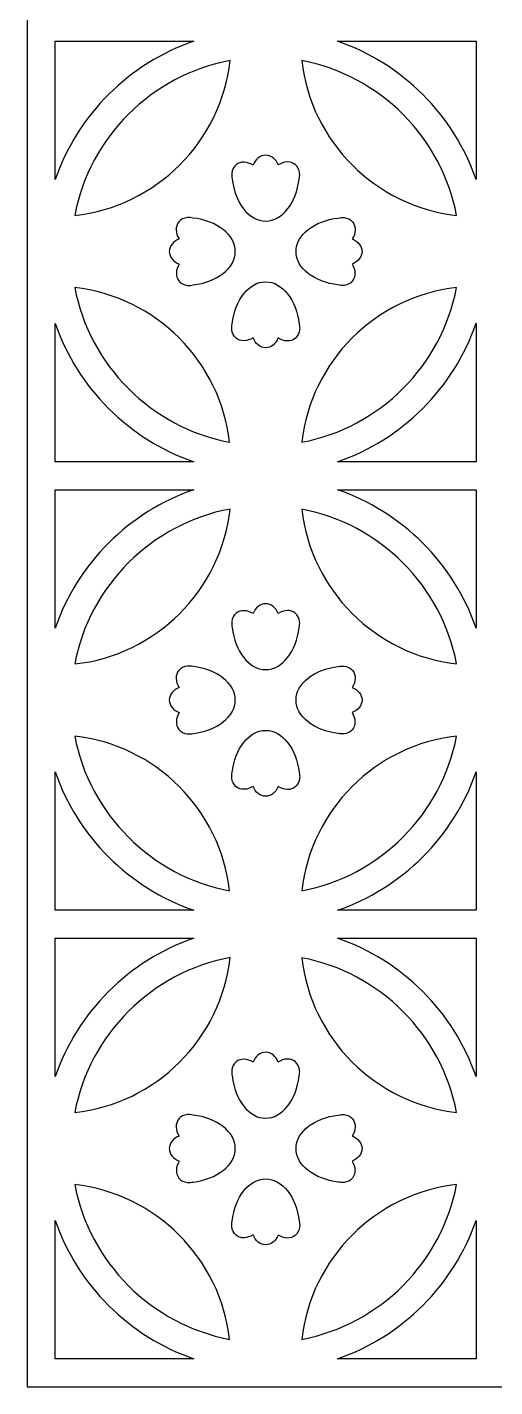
# Model space of a CAD drawing. Header units: centimetres. Extents: x -9.7 to 7.3, y -2.8 to 13.3.
# Drawn here: x -0.79 to 1.98, y -2.77 to 5.29 of the extents above; entities that cross this region are included whole.
import ezdxf

# ---------------------------------------------------------------- set-up
doc = ezdxf.new("R2010")
doc.units = ezdxf.units.CM
doc.header["$MEASUREMENT"] = 0
doc.layers.add('layer 1', color=7, linetype='Continuous')

msp = doc.modelspace()

# ---------------------------------------------------------------- linework, layer by layer
at = {"layer": 'layer 1', "color": 242}
for points, knots in [([(7.34833, -0.11033), (7.34833, -0.11033), (7.34833, -2.76741), (7.34833, -2.76741), (7.34833, -2.76741), (7.34833, -2.76741), (4.69123, -2.76741), (4.69123, -2.76741), (4.69123, -2.76741), (4.69123, -2.76741), (4.52518, -2.76741), (4.52518, -2.76741), (4.52518, -2.76741), (4.52518, -2.76741), (2.0337, -2.76741), (2.0337, -2.76741), (2.0337, -2.76741), (2.0337, -2.76741), (1.86808, -2.76741), (1.86808, -2.76741), (1.86808, -2.76741), (1.86808, -2.76741), (-0.78945, -2.76741), (-0.78945, -2.76741), (-0.78945, -2.76741), (-0.78945, -2.76741), (-0.78945, -0.11033), (-0.78945, -0.11033), (-0.78945, -0.11033), (-0.78945, -0.11033), (-0.78945, 0.05574), (-0.78945, 0.05574), (-0.78945, 0.05574), (-0.78945, 0.05574), (-0.78945, 2.54675), (-0.78945, 2.54675), (-0.78945, 2.54675), (-0.78945, 2.54675), (-0.78945, 2.71282), (-0.78945, 2.71282), (-0.78945, 2.71282), (-0.78945, 2.71282), (-0.78945, 5.20383), (-0.78945, 5.20383), (-0.78945, 5.20383), (-0.78945, 5.20383), (-0.78945, 5.3699), (-0.78945, 5.3699), (-0.78945, 5.3699), (-0.78945, 5.3699), (-0.78945, 7.86092), (-0.78945, 7.86092), (-0.78945, 7.86092), (-0.78945, 7.86092), (-0.78945, 8.02698), (-0.78945, 8.02698), (-0.78945, 8.02698), (-0.78945, 8.02698), (-0.78945, 10.518), (-0.78945, 10.518), (-0.78945, 10.518), (-0.78945, 10.518), (-0.78945, 10.68406), (-0.78945, 10.68406), (-0.78945, 10.68406), (-0.78945, 10.68406), (-0.78945, 13.34115), (-0.78945, 13.34115), (-0.78945, 13.34115), (-0.78945, 13.34115), (1.86808, 13.34115), (1.86808, 13.34115), (1.86808, 13.34115), (1.86808, 13.34115), (2.0337, 13.34115), (2.0337, 13.34115), (2.0337, 13.34115), (2.0337, 13.34115), (4.52518, 13.34115), (4.52518, 13.34115), (4.52518, 13.34115), (4.52518, 13.34115), (4.69123, 13.34115), (4.69123, 13.34115), (4.69123, 13.34115), (4.69123, 13.34115), (7.34833, 13.34115), (7.34833, 13.34115), (7.34833, 13.34115), (7.34833, 13.34115), (7.34833, 10.68406), (7.34833, 10.68406), (7.34833, 10.68406), (7.34833, 10.68406), (7.34833, 10.518), (7.34833, 10.518), (7.34833, 10.518), (7.34833, 10.518), (7.34833, 8.02698), (7.34833, 8.02698), (7.34833, 8.02698), (7.34833, 8.02698), (7.34833, 7.86092), (7.34833, 7.86092), (7.34833, 7.86092), (7.34833, 7.86092), (7.34833, 5.3699), (7.34833, 5.3699), (7.34833, 5.3699), (7.34833, 5.3699), (7.34833, 5.20383), (7.34833, 5.20383), (7.34833, 5.20383), (7.34833, 5.20383), (7.34833, 2.71282), (7.34833, 2.71282), (7.34833, 2.71282), (7.34833, 2.71282), (7.34833, 2.54675), (7.34833, 2.54675), (7.34833, 2.54675), (7.34833, 2.54675), (7.34833, 0.05574), (7.34833, 0.05574), (7.34833, 0.05574), (7.34833, 0.05574), (7.34833, -0.11033), (7.34833, -0.11033)], [0, 0, 0, 0, 0.030303, 0.030303, 0.030303, 0.030303, 0.0606061, 0.0606061, 0.0606061, 0.0606061, 0.0909091, 0.0909091, 0.0909091, 0.0909091, 0.1212121, 0.1212121, 0.1212121, 0.1212121, 0.1515152, 0.1515152, 0.1515152, 0.1515152, 0.1818182, 0.1818182, 0.1818182, 0.1818182, 0.2121212, 0.2121212, 0.2121212, 0.2121212, 0.2424242, 0.2424242, 0.2424242, 0.2424242, 0.2727273, 0.2727273, 0.2727273, 0.2727273, 0.3030303, 0.3030303, 0.3030303, 0.3030303, 0.3333333, 0.3333333, 0.3333333, 0.3333333, 0.3636364, 0.3636364, 0.3636364, 0.3636364, 0.3939394, 0.3939394, 0.3939394, 0.3939394, 0.4242424, 0.4242424, 0.4242424, 0.4242424, 0.4545455, 0.4545455, 0.4545455, 0.4545455, 0.4848485, 0.4848485, 0.4848485, 0.4848485, 0.5151515, 0.5151515, 0.5151515, 0.5151515, 0.5454545, 0.5454545, 0.5454545, 0.5454545, 0.5757576, 0.5757576, 0.5757576, 0.5757576, 0.6060606, 0.6060606, 0.6060606, 0.6060606, 0.6363636, 0.6363636, 0.6363636, 0.6363636, 0.6666667, 0.6666667, 0.6666667, 0.6666667, 0.6969697, 0.6969697, 0.6969697, 0.6969697, 0.7272727, 0.7272727, 0.7272727, 0.7272727, 0.7575758, 0.7575758, 0.7575758, 0.7575758, 0.7878788, 0.7878788, 0.7878788, 0.7878788, 0.8181818, 0.8181818, 0.8181818, 0.8181818, 0.8484848, 0.8484848, 0.8484848, 0.8484848, 0.8787879, 0.8787879, 0.8787879, 0.8787879, 0.9090909, 0.9090909, 0.9090909, 0.9090909, 0.9393939, 0.9393939, 0.9393939, 0.9393939, 1, 1, 1, 1]), ([(-0.62338, 4.3844), (-0.49138, 4.76736), (-0.18692, 5.07184), (0.19605, 5.20383), (0.19605, 5.20383), (0.19605, 5.20383), (-0.62338, 5.20383), (-0.62338, 5.20383), (-0.62338, 5.20383), (-0.62338, 5.20383), (-0.62338, 4.3844), (-0.62338, 4.3844)], [0, 0, 0, 0, 0.25, 0.25, 0.25, 0.25, 0.5, 0.5, 0.5, 0.5, 1, 1, 1, 1]), ([(1.04812, 5.20383), (1.43118, 5.07181), (1.73568, 4.76723), (1.86764, 4.38414), (1.86764, 4.38414), (1.86764, 4.38414), (1.86764, 5.20383), (1.86764, 5.20383), (1.86764, 5.20383), (1.86764, 5.20383), (1.04812, 5.20383), (1.04812, 5.20383)], [0, 0, 0, 0, 0.25, 0.25, 0.25, 0.25, 0.5, 0.5, 0.5, 0.5, 1, 1, 1, 1]), ([(-0.50845, 4.17169), (-0.42058, 4.63538), (-0.05217, 5.00296), (0.41197, 5.08955), (0.41197, 5.08955), (0.35866, 4.60838), (-0.0269, 4.22366), (-0.50845, 4.17169)], [0, 0, 0, 0, 0.3333333, 0.3333333, 0.3333333, 0.3333333, 1, 1, 1, 1]), ([(0.83587, 5.08886), (1.29817, 5.0011), (1.66488, 4.63443), (1.75264, 4.17211), (1.75264, 4.17211), (1.27299, 4.22558), (0.88934, 4.60922), (0.83587, 5.08886)], [0, 0, 0, 0, 0.3333333, 0.3333333, 0.3333333, 0.3333333, 1, 1, 1, 1]), ([(0.42376, 4.38816), (0.42133, 4.39862), (0.42049, 4.40899), (0.42119, 4.41892), (0.42119, 4.41892), (0.42119, 4.41892), (0.42103, 4.42231), (0.42103, 4.42231), (0.42103, 4.42231), (0.42103, 4.42231), (0.42149, 4.42231), (0.42149, 4.42231), (0.42149, 4.42231), (0.42364, 4.44212), (0.43224, 4.45985), (0.44724, 4.47197), (0.44724, 4.47197), (0.474, 4.49359), (0.51373, 4.49142), (0.54752, 4.46986), (0.54752, 4.46986), (0.56121, 4.50473), (0.58949, 4.52873), (0.62212, 4.52873), (0.62212, 4.52873), (0.6545, 4.52873), (0.68254, 4.50511), (0.69633, 4.47067), (0.69633, 4.47067), (0.73026, 4.49266), (0.77031, 4.49502), (0.79726, 4.47319), (0.79726, 4.47319), (0.81259, 4.46084), (0.82117, 4.44263), (0.82309, 4.42231), (0.82309, 4.42231), (0.82309, 4.42231), (0.82321, 4.42231), (0.82321, 4.42231), (0.82321, 4.42231), (0.82321, 4.42231), (0.82317, 4.42153), (0.82317, 4.42153), (0.82317, 4.42153), (0.8241, 4.41082), (0.82319, 4.39958), (0.82043, 4.38824), (0.82043, 4.38824), (0.80359, 4.24607), (0.72121, 4.13811), (0.62212, 4.13811), (0.62212, 4.13811), (0.52305, 4.13811), (0.44065, 4.24605), (0.42376, 4.38816)], [0, 0, 0, 0, 0.0666667, 0.0666667, 0.0666667, 0.0666667, 0.1333333, 0.1333333, 0.1333333, 0.1333333, 0.2, 0.2, 0.2, 0.2, 0.2666667, 0.2666667, 0.2666667, 0.2666667, 0.3333333, 0.3333333, 0.3333333, 0.3333333, 0.4, 0.4, 0.4, 0.4, 0.4666667, 0.4666667, 0.4666667, 0.4666667, 0.5333333, 0.5333333, 0.5333333, 0.5333333, 0.6, 0.6, 0.6, 0.6, 0.6666667, 0.6666667, 0.6666667, 0.6666667, 0.7333333, 0.7333333, 0.7333333, 0.7333333, 0.8, 0.8, 0.8, 0.8, 0.8666667, 0.8666667, 0.8666667, 0.8666667, 1, 1, 1, 1]), ([(0.19239, 3.75985), (0.18193, 3.75742), (0.17156, 3.75658), (0.16163, 3.75728), (0.16163, 3.75728), (0.16163, 3.75728), (0.15824, 3.75712), (0.15824, 3.75712), (0.15824, 3.75712), (0.15824, 3.75712), (0.15824, 3.75758), (0.15824, 3.75758), (0.15824, 3.75758), (0.13843, 3.75973), (0.12071, 3.76832), (0.10858, 3.78333), (0.10858, 3.78333), (0.08696, 3.81009), (0.08913, 3.84982), (0.11069, 3.88361), (0.11069, 3.88361), (0.07582, 3.89729), (0.05183, 3.92558), (0.05183, 3.95821), (0.05183, 3.95821), (0.05183, 3.99059), (0.07544, 4.01863), (0.10988, 4.03242), (0.10988, 4.03242), (0.08789, 4.06635), (0.08553, 4.1064), (0.10736, 4.13335), (0.10736, 4.13335), (0.11972, 4.14868), (0.13792, 4.15725), (0.15824, 4.15918), (0.15824, 4.15918), (0.15824, 4.15918), (0.15824, 4.1593), (0.15824, 4.1593), (0.15824, 4.1593), (0.15824, 4.1593), (0.15902, 4.15926), (0.15902, 4.15926), (0.15902, 4.15926), (0.16973, 4.16018), (0.18097, 4.15927), (0.19231, 4.15652), (0.19231, 4.15652), (0.33448, 4.13967), (0.44244, 4.0573), (0.44244, 3.95821), (0.44244, 3.95821), (0.44244, 3.85914), (0.33451, 3.77673), (0.19239, 3.75985)], [0, 0, 0, 0, 0.0666667, 0.0666667, 0.0666667, 0.0666667, 0.1333333, 0.1333333, 0.1333333, 0.1333333, 0.2, 0.2, 0.2, 0.2, 0.2666667, 0.2666667, 0.2666667, 0.2666667, 0.3333333, 0.3333333, 0.3333333, 0.3333333, 0.4, 0.4, 0.4, 0.4, 0.4666667, 0.4666667, 0.4666667, 0.4666667, 0.5333333, 0.5333333, 0.5333333, 0.5333333, 0.6, 0.6, 0.6, 0.6, 0.6666667, 0.6666667, 0.6666667, 0.6666667, 0.7333333, 0.7333333, 0.7333333, 0.7333333, 0.8, 0.8, 0.8, 0.8, 0.8666667, 0.8666667, 0.8666667, 0.8666667, 1, 1, 1, 1]), ([(1.05207, 3.75985), (1.06253, 3.75742), (1.0729, 3.75658), (1.08283, 3.75728), (1.08283, 3.75728), (1.08283, 3.75728), (1.08622, 3.75712), (1.08622, 3.75712), (1.08622, 3.75712), (1.08622, 3.75712), (1.08622, 3.75758), (1.08622, 3.75758), (1.08622, 3.75758), (1.10603, 3.75973), (1.12376, 3.76832), (1.13588, 3.78333), (1.13588, 3.78333), (1.15751, 3.81009), (1.15534, 3.84982), (1.13377, 3.88361), (1.13377, 3.88361), (1.16864, 3.89729), (1.19264, 3.92558), (1.19264, 3.95821), (1.19264, 3.95821), (1.19264, 3.99059), (1.16902, 4.01863), (1.13458, 4.03242), (1.13458, 4.03242), (1.15657, 4.06635), (1.15893, 4.1064), (1.1371, 4.13335), (1.1371, 4.13335), (1.12475, 4.14868), (1.10654, 4.15725), (1.08622, 4.15918), (1.08622, 4.15918), (1.08622, 4.15918), (1.08622, 4.1593), (1.08622, 4.1593), (1.08622, 4.1593), (1.08622, 4.1593), (1.08544, 4.15926), (1.08544, 4.15926), (1.08544, 4.15926), (1.07474, 4.16018), (1.06349, 4.15927), (1.05215, 4.15652), (1.05215, 4.15652), (0.90998, 4.13967), (0.80203, 4.0573), (0.80203, 3.95821), (0.80203, 3.95821), (0.80203, 3.85914), (0.90996, 3.77673), (1.05207, 3.75985)], [0, 0, 0, 0, 0.0666667, 0.0666667, 0.0666667, 0.0666667, 0.1333333, 0.1333333, 0.1333333, 0.1333333, 0.2, 0.2, 0.2, 0.2, 0.2666667, 0.2666667, 0.2666667, 0.2666667, 0.3333333, 0.3333333, 0.3333333, 0.3333333, 0.4, 0.4, 0.4, 0.4, 0.4666667, 0.4666667, 0.4666667, 0.4666667, 0.5333333, 0.5333333, 0.5333333, 0.5333333, 0.6, 0.6, 0.6, 0.6, 0.6666667, 0.6666667, 0.6666667, 0.6666667, 0.7333333, 0.7333333, 0.7333333, 0.7333333, 0.8, 0.8, 0.8, 0.8, 0.8666667, 0.8666667, 0.8666667, 0.8666667, 1, 1, 1, 1]), ([(0.40839, 2.82783), (-0.05391, 2.91562), (-0.4206, 3.28226), (-0.50837, 3.74459), (-0.50837, 3.74459), (-0.02871, 3.69112), (0.35493, 3.30748), (0.40839, 2.82783)], [0, 0, 0, 0, 0.3333333, 0.3333333, 0.3333333, 0.3333333, 1, 1, 1, 1]), ([(0.42376, 3.52848), (0.42133, 3.51802), (0.42049, 3.50765), (0.42119, 3.49772), (0.42119, 3.49772), (0.42119, 3.49772), (0.42103, 3.49433), (0.42103, 3.49433), (0.42103, 3.49433), (0.42103, 3.49433), (0.42149, 3.49433), (0.42149, 3.49433), (0.42149, 3.49433), (0.42364, 3.47452), (0.43224, 3.45679), (0.44724, 3.44467), (0.44724, 3.44467), (0.474, 3.42305), (0.51373, 3.42522), (0.54752, 3.44678), (0.54752, 3.44678), (0.56121, 3.41191), (0.58949, 3.38791), (0.62212, 3.38791), (0.62212, 3.38791), (0.6545, 3.38791), (0.68254, 3.41153), (0.69633, 3.44597), (0.69633, 3.44597), (0.73026, 3.42398), (0.77031, 3.42162), (0.79726, 3.44345), (0.79726, 3.44345), (0.81259, 3.4558), (0.82117, 3.47401), (0.82309, 3.49433), (0.82309, 3.49433), (0.82309, 3.49433), (0.82321, 3.49433), (0.82321, 3.49433), (0.82321, 3.49433), (0.82321, 3.49433), (0.82317, 3.49511), (0.82317, 3.49511), (0.82317, 3.49511), (0.8241, 3.50582), (0.82319, 3.51706), (0.82043, 3.5284), (0.82043, 3.5284), (0.80359, 3.67057), (0.72121, 3.77853), (0.62212, 3.77853), (0.62212, 3.77853), (0.52305, 3.77853), (0.44065, 3.67059), (0.42376, 3.52848)], [0, 0, 0, 0, 0.0666667, 0.0666667, 0.0666667, 0.0666667, 0.1333333, 0.1333333, 0.1333333, 0.1333333, 0.2, 0.2, 0.2, 0.2, 0.2666667, 0.2666667, 0.2666667, 0.2666667, 0.3333333, 0.3333333, 0.3333333, 0.3333333, 0.4, 0.4, 0.4, 0.4, 0.4666667, 0.4666667, 0.4666667, 0.4666667, 0.5333333, 0.5333333, 0.5333333, 0.5333333, 0.6, 0.6, 0.6, 0.6, 0.6666667, 0.6666667, 0.6666667, 0.6666667, 0.7333333, 0.7333333, 0.7333333, 0.7333333, 0.8, 0.8, 0.8, 0.8, 0.8666667, 0.8666667, 0.8666667, 0.8666667, 1, 1, 1, 1]), ([(1.75264, 3.74459), (1.66486, 3.28228), (1.29821, 2.91558), (0.83587, 2.82782), (0.83587, 2.82782), (0.88934, 3.30746), (1.27299, 3.69113), (1.75264, 3.74459)], [0, 0, 0, 0, 0.3333333, 0.3333333, 0.3333333, 0.3333333, 1, 1, 1, 1]), ([(0.19631, 2.71282), (-0.18678, 2.84476), (-0.49136, 3.14931), (-0.62338, 3.53233), (-0.62338, 3.53233), (-0.62338, 3.53233), (-0.62338, 2.71282), (-0.62338, 2.71282), (-0.62338, 2.71282), (-0.62338, 2.71282), (0.19631, 2.71282), (0.19631, 2.71282)], [0, 0, 0, 0, 0.25, 0.25, 0.25, 0.25, 0.5, 0.5, 0.5, 0.5, 1, 1, 1, 1]), ([(1.86764, 3.53259), (1.73567, 3.14941), (1.43102, 2.8448), (1.04787, 2.71282), (1.04787, 2.71282), (1.04787, 2.71282), (1.86764, 2.71282), (1.86764, 2.71282), (1.86764, 2.71282), (1.86764, 2.71282), (1.86764, 3.53259), (1.86764, 3.53259)], [0, 0, 0, 0, 0.25, 0.25, 0.25, 0.25, 0.5, 0.5, 0.5, 0.5, 1, 1, 1, 1]), ([(-0.62338, 1.72732), (-0.49138, 2.11028), (-0.18692, 2.41476), (0.19605, 2.54675), (0.19605, 2.54675), (0.19605, 2.54675), (-0.62338, 2.54675), (-0.62338, 2.54675), (-0.62338, 2.54675), (-0.62338, 2.54675), (-0.62338, 1.72732), (-0.62338, 1.72732)], [0, 0, 0, 0, 0.25, 0.25, 0.25, 0.25, 0.5, 0.5, 0.5, 0.5, 1, 1, 1, 1]), ([(1.04812, 2.54675), (1.43118, 2.41473), (1.73568, 2.11014), (1.86764, 1.72706), (1.86764, 1.72706), (1.86764, 1.72706), (1.86764, 2.54675), (1.86764, 2.54675), (1.86764, 2.54675), (1.86764, 2.54675), (1.04812, 2.54675), (1.04812, 2.54675)], [0, 0, 0, 0, 0.25, 0.25, 0.25, 0.25, 0.5, 0.5, 0.5, 0.5, 1, 1, 1, 1]), ([(-0.50845, 1.5146), (-0.42058, 1.9783), (-0.05217, 2.34588), (0.41197, 2.43247), (0.41197, 2.43247), (0.35866, 1.95129), (-0.0269, 1.56658), (-0.50845, 1.5146)], [0, 0, 0, 0, 0.3333333, 0.3333333, 0.3333333, 0.3333333, 1, 1, 1, 1]), ([(0.83587, 2.43178), (1.29817, 2.34402), (1.66488, 1.97735), (1.75264, 1.51503), (1.75264, 1.51503), (1.27299, 1.5685), (0.88934, 1.95213), (0.83587, 2.43178)], [0, 0, 0, 0, 0.3333333, 0.3333333, 0.3333333, 0.3333333, 1, 1, 1, 1]), ([(0.42376, 1.73108), (0.42133, 1.74154), (0.42049, 1.75191), (0.42119, 1.76184), (0.42119, 1.76184), (0.42119, 1.76184), (0.42103, 1.76523), (0.42103, 1.76523), (0.42103, 1.76523), (0.42103, 1.76523), (0.42149, 1.76523), (0.42149, 1.76523), (0.42149, 1.76523), (0.42364, 1.78504), (0.43224, 1.80276), (0.44724, 1.81489), (0.44724, 1.81489), (0.474, 1.83651), (0.51373, 1.83434), (0.54752, 1.81277), (0.54752, 1.81277), (0.56121, 1.84765), (0.58949, 1.87164), (0.62212, 1.87164), (0.62212, 1.87164), (0.6545, 1.87164), (0.68254, 1.84803), (0.69633, 1.81359), (0.69633, 1.81359), (0.73026, 1.83558), (0.77031, 1.83794), (0.79726, 1.81611), (0.79726, 1.81611), (0.81259, 1.80375), (0.82117, 1.78555), (0.82309, 1.76523), (0.82309, 1.76523), (0.82309, 1.76523), (0.82321, 1.76523), (0.82321, 1.76523), (0.82321, 1.76523), (0.82321, 1.76523), (0.82317, 1.76445), (0.82317, 1.76445), (0.82317, 1.76445), (0.8241, 1.75374), (0.82319, 1.7425), (0.82043, 1.73116), (0.82043, 1.73116), (0.80359, 1.58899), (0.72121, 1.48103), (0.62212, 1.48103), (0.62212, 1.48103), (0.52305, 1.48103), (0.44065, 1.58896), (0.42376, 1.73108)], [0, 0, 0, 0, 0.0666667, 0.0666667, 0.0666667, 0.0666667, 0.1333333, 0.1333333, 0.1333333, 0.1333333, 0.2, 0.2, 0.2, 0.2, 0.2666667, 0.2666667, 0.2666667, 0.2666667, 0.3333333, 0.3333333, 0.3333333, 0.3333333, 0.4, 0.4, 0.4, 0.4, 0.4666667, 0.4666667, 0.4666667, 0.4666667, 0.5333333, 0.5333333, 0.5333333, 0.5333333, 0.6, 0.6, 0.6, 0.6, 0.6666667, 0.6666667, 0.6666667, 0.6666667, 0.7333333, 0.7333333, 0.7333333, 0.7333333, 0.8, 0.8, 0.8, 0.8, 0.8666667, 0.8666667, 0.8666667, 0.8666667, 1, 1, 1, 1]), ([(0.19239, 1.10277), (0.18193, 1.10034), (0.17156, 1.0995), (0.16163, 1.1002), (0.16163, 1.1002), (0.16163, 1.1002), (0.15824, 1.10004), (0.15824, 1.10004), (0.15824, 1.10004), (0.15824, 1.10004), (0.15824, 1.1005), (0.15824, 1.1005), (0.15824, 1.1005), (0.13843, 1.10264), (0.12071, 1.11124), (0.10858, 1.12625), (0.10858, 1.12625), (0.08696, 1.15301), (0.08913, 1.19274), (0.11069, 1.22653), (0.11069, 1.22653), (0.07582, 1.24021), (0.05183, 1.26849), (0.05183, 1.30113), (0.05183, 1.30113), (0.05183, 1.33351), (0.07544, 1.36155), (0.10988, 1.37534), (0.10988, 1.37534), (0.08789, 1.40926), (0.08553, 1.44932), (0.10736, 1.47627), (0.10736, 1.47627), (0.11972, 1.4916), (0.13792, 1.50017), (0.15824, 1.5021), (0.15824, 1.5021), (0.15824, 1.5021), (0.15824, 1.50222), (0.15824, 1.50222), (0.15824, 1.50222), (0.15824, 1.50222), (0.15902, 1.50218), (0.15902, 1.50218), (0.15902, 1.50218), (0.16973, 1.5031), (0.18097, 1.50219), (0.19231, 1.49944), (0.19231, 1.49944), (0.33448, 1.48259), (0.44244, 1.40022), (0.44244, 1.30113), (0.44244, 1.30113), (0.44244, 1.20206), (0.33451, 1.11965), (0.19239, 1.10277)], [0, 0, 0, 0, 0.0666667, 0.0666667, 0.0666667, 0.0666667, 0.1333333, 0.1333333, 0.1333333, 0.1333333, 0.2, 0.2, 0.2, 0.2, 0.2666667, 0.2666667, 0.2666667, 0.2666667, 0.3333333, 0.3333333, 0.3333333, 0.3333333, 0.4, 0.4, 0.4, 0.4, 0.4666667, 0.4666667, 0.4666667, 0.4666667, 0.5333333, 0.5333333, 0.5333333, 0.5333333, 0.6, 0.6, 0.6, 0.6, 0.6666667, 0.6666667, 0.6666667, 0.6666667, 0.7333333, 0.7333333, 0.7333333, 0.7333333, 0.8, 0.8, 0.8, 0.8, 0.8666667, 0.8666667, 0.8666667, 0.8666667, 1, 1, 1, 1]), ([(1.05207, 1.10277), (1.06253, 1.10034), (1.0729, 1.0995), (1.08283, 1.1002), (1.08283, 1.1002), (1.08283, 1.1002), (1.08622, 1.10004), (1.08622, 1.10004), (1.08622, 1.10004), (1.08622, 1.10004), (1.08622, 1.1005), (1.08622, 1.1005), (1.08622, 1.1005), (1.10603, 1.10264), (1.12376, 1.11124), (1.13588, 1.12625), (1.13588, 1.12625), (1.15751, 1.15301), (1.15534, 1.19274), (1.13377, 1.22653), (1.13377, 1.22653), (1.16864, 1.24021), (1.19264, 1.26849), (1.19264, 1.30113), (1.19264, 1.30113), (1.19264, 1.33351), (1.16902, 1.36155), (1.13458, 1.37534), (1.13458, 1.37534), (1.15657, 1.40926), (1.15893, 1.44932), (1.1371, 1.47627), (1.1371, 1.47627), (1.12475, 1.4916), (1.10654, 1.50017), (1.08622, 1.5021), (1.08622, 1.5021), (1.08622, 1.5021), (1.08622, 1.50222), (1.08622, 1.50222), (1.08622, 1.50222), (1.08622, 1.50222), (1.08544, 1.50218), (1.08544, 1.50218), (1.08544, 1.50218), (1.07474, 1.5031), (1.06349, 1.50219), (1.05215, 1.49944), (1.05215, 1.49944), (0.90998, 1.48259), (0.80203, 1.40022), (0.80203, 1.30113), (0.80203, 1.30113), (0.80203, 1.20206), (0.90996, 1.11965), (1.05207, 1.10277)], [0, 0, 0, 0, 0.0666667, 0.0666667, 0.0666667, 0.0666667, 0.1333333, 0.1333333, 0.1333333, 0.1333333, 0.2, 0.2, 0.2, 0.2, 0.2666667, 0.2666667, 0.2666667, 0.2666667, 0.3333333, 0.3333333, 0.3333333, 0.3333333, 0.4, 0.4, 0.4, 0.4, 0.4666667, 0.4666667, 0.4666667, 0.4666667, 0.5333333, 0.5333333, 0.5333333, 0.5333333, 0.6, 0.6, 0.6, 0.6, 0.6666667, 0.6666667, 0.6666667, 0.6666667, 0.7333333, 0.7333333, 0.7333333, 0.7333333, 0.8, 0.8, 0.8, 0.8, 0.8666667, 0.8666667, 0.8666667, 0.8666667, 1, 1, 1, 1]), ([(0.40839, 0.17075), (-0.05391, 0.25854), (-0.4206, 0.62518), (-0.50837, 1.08751), (-0.50837, 1.08751), (-0.02871, 1.03404), (0.35493, 0.6504), (0.40839, 0.17075)], [0, 0, 0, 0, 0.3333333, 0.3333333, 0.3333333, 0.3333333, 1, 1, 1, 1]), ([(0.42376, 0.8714), (0.42133, 0.86094), (0.42049, 0.85056), (0.42119, 0.84064), (0.42119, 0.84064), (0.42119, 0.84064), (0.42103, 0.83724), (0.42103, 0.83724), (0.42103, 0.83724), (0.42103, 0.83724), (0.42149, 0.83724), (0.42149, 0.83724), (0.42149, 0.83724), (0.42364, 0.81744), (0.43224, 0.79971), (0.44724, 0.78759), (0.44724, 0.78759), (0.474, 0.76596), (0.51373, 0.76813), (0.54752, 0.7897), (0.54752, 0.7897), (0.56121, 0.75483), (0.58949, 0.73083), (0.62212, 0.73083), (0.62212, 0.73083), (0.6545, 0.73083), (0.68254, 0.75445), (0.69633, 0.78889), (0.69633, 0.78889), (0.73026, 0.7669), (0.77031, 0.76454), (0.79726, 0.78636), (0.79726, 0.78636), (0.81259, 0.79872), (0.82117, 0.81693), (0.82309, 0.83724), (0.82309, 0.83724), (0.82309, 0.83724), (0.82321, 0.83724), (0.82321, 0.83724), (0.82321, 0.83724), (0.82321, 0.83724), (0.82317, 0.83803), (0.82317, 0.83803), (0.82317, 0.83803), (0.8241, 0.84873), (0.82319, 0.85998), (0.82043, 0.87132), (0.82043, 0.87132), (0.80359, 1.01349), (0.72121, 1.12144), (0.62212, 1.12144), (0.62212, 1.12144), (0.52305, 1.12144), (0.44065, 1.01351), (0.42376, 0.8714)], [0, 0, 0, 0, 0.0666667, 0.0666667, 0.0666667, 0.0666667, 0.1333333, 0.1333333, 0.1333333, 0.1333333, 0.2, 0.2, 0.2, 0.2, 0.2666667, 0.2666667, 0.2666667, 0.2666667, 0.3333333, 0.3333333, 0.3333333, 0.3333333, 0.4, 0.4, 0.4, 0.4, 0.4666667, 0.4666667, 0.4666667, 0.4666667, 0.5333333, 0.5333333, 0.5333333, 0.5333333, 0.6, 0.6, 0.6, 0.6, 0.6666667, 0.6666667, 0.6666667, 0.6666667, 0.7333333, 0.7333333, 0.7333333, 0.7333333, 0.8, 0.8, 0.8, 0.8, 0.8666667, 0.8666667, 0.8666667, 0.8666667, 1, 1, 1, 1]), ([(1.75264, 1.08751), (1.66486, 0.62519), (1.29821, 0.2585), (0.83587, 0.17074), (0.83587, 0.17074), (0.88934, 0.65038), (1.27299, 1.03405), (1.75264, 1.08751)], [0, 0, 0, 0, 0.3333333, 0.3333333, 0.3333333, 0.3333333, 1, 1, 1, 1]), ([(0.19631, 0.05574), (-0.18678, 0.18768), (-0.49136, 0.49222), (-0.62338, 0.87525), (-0.62338, 0.87525), (-0.62338, 0.87525), (-0.62338, 0.05574), (-0.62338, 0.05574), (-0.62338, 0.05574), (-0.62338, 0.05574), (0.19631, 0.05574), (0.19631, 0.05574)], [0, 0, 0, 0, 0.25, 0.25, 0.25, 0.25, 0.5, 0.5, 0.5, 0.5, 1, 1, 1, 1]), ([(1.86764, 0.87551), (1.73567, 0.49233), (1.43102, 0.18772), (1.04787, 0.05574), (1.04787, 0.05574), (1.04787, 0.05574), (1.86764, 0.05574), (1.86764, 0.05574), (1.86764, 0.05574), (1.86764, 0.05574), (1.86764, 0.87551), (1.86764, 0.87551)], [0, 0, 0, 0, 0.25, 0.25, 0.25, 0.25, 0.5, 0.5, 0.5, 0.5, 1, 1, 1, 1]), ([(-0.62338, -0.92976), (-0.49138, -0.5468), (-0.18692, -0.24232), (0.19605, -0.11033), (0.19605, -0.11033), (0.19605, -0.11033), (-0.62338, -0.11033), (-0.62338, -0.11033), (-0.62338, -0.11033), (-0.62338, -0.11033), (-0.62338, -0.92976), (-0.62338, -0.92976)], [0, 0, 0, 0, 0.25, 0.25, 0.25, 0.25, 0.5, 0.5, 0.5, 0.5, 1, 1, 1, 1]), ([(1.04812, -0.11033), (1.43118, -0.24235), (1.73568, -0.54694), (1.86764, -0.93002), (1.86764, -0.93002), (1.86764, -0.93002), (1.86764, -0.11033), (1.86764, -0.11033), (1.86764, -0.11033), (1.86764, -0.11033), (1.04812, -0.11033), (1.04812, -0.11033)], [0, 0, 0, 0, 0.25, 0.25, 0.25, 0.25, 0.5, 0.5, 0.5, 0.5, 1, 1, 1, 1]), ([(-0.50845, -1.14248), (-0.42058, -0.67878), (-0.05217, -0.3112), (0.41197, -0.22461), (0.41197, -0.22461), (0.35866, -0.70579), (-0.0269, -1.0905), (-0.50845, -1.14248)], [0, 0, 0, 0, 0.3333333, 0.3333333, 0.3333333, 0.3333333, 1, 1, 1, 1]), ([(0.83587, -0.2253), (1.29817, -0.31306), (1.66488, -0.67973), (1.75264, -1.14206), (1.75264, -1.14206), (1.27299, -1.08859), (0.88934, -0.70495), (0.83587, -0.2253)], [0, 0, 0, 0, 0.3333333, 0.3333333, 0.3333333, 0.3333333, 1, 1, 1, 1]), ([(0.42376, -0.926), (0.42133, -0.91555), (0.42049, -0.90517), (0.42119, -0.89524), (0.42119, -0.89524), (0.42119, -0.89524), (0.42103, -0.89185), (0.42103, -0.89185), (0.42103, -0.89185), (0.42103, -0.89185), (0.42149, -0.89185), (0.42149, -0.89185), (0.42149, -0.89185), (0.42364, -0.87205), (0.43224, -0.85432), (0.44724, -0.84219), (0.44724, -0.84219), (0.474, -0.82057), (0.51373, -0.82274), (0.54752, -0.84431), (0.54752, -0.84431), (0.56121, -0.80943), (0.58949, -0.78544), (0.62212, -0.78544), (0.62212, -0.78544), (0.6545, -0.78544), (0.68254, -0.80905), (0.69633, -0.84349), (0.69633, -0.84349), (0.73026, -0.82151), (0.77031, -0.81915), (0.79726, -0.84097), (0.79726, -0.84097), (0.81259, -0.85333), (0.82117, -0.87153), (0.82309, -0.89185), (0.82309, -0.89185), (0.82309, -0.89185), (0.82321, -0.89185), (0.82321, -0.89185), (0.82321, -0.89185), (0.82321, -0.89185), (0.82317, -0.89264), (0.82317, -0.89264), (0.82317, -0.89264), (0.8241, -0.90334), (0.82319, -0.91458), (0.82043, -0.92592), (0.82043, -0.92592), (0.80359, -1.06809), (0.72121, -1.17605), (0.62212, -1.17605), (0.62212, -1.17605), (0.52305, -1.17605), (0.44065, -1.06812), (0.42376, -0.926)], [0, 0, 0, 0, 0.0666667, 0.0666667, 0.0666667, 0.0666667, 0.1333333, 0.1333333, 0.1333333, 0.1333333, 0.2, 0.2, 0.2, 0.2, 0.2666667, 0.2666667, 0.2666667, 0.2666667, 0.3333333, 0.3333333, 0.3333333, 0.3333333, 0.4, 0.4, 0.4, 0.4, 0.4666667, 0.4666667, 0.4666667, 0.4666667, 0.5333333, 0.5333333, 0.5333333, 0.5333333, 0.6, 0.6, 0.6, 0.6, 0.6666667, 0.6666667, 0.6666667, 0.6666667, 0.7333333, 0.7333333, 0.7333333, 0.7333333, 0.8, 0.8, 0.8, 0.8, 0.8666667, 0.8666667, 0.8666667, 0.8666667, 1, 1, 1, 1]), ([(0.19239, -1.55432), (0.18193, -1.55674), (0.17156, -1.55759), (0.16163, -1.55688), (0.16163, -1.55688), (0.16163, -1.55688), (0.15824, -1.55704), (0.15824, -1.55704), (0.15824, -1.55704), (0.15824, -1.55704), (0.15824, -1.55658), (0.15824, -1.55658), (0.15824, -1.55658), (0.13843, -1.55444), (0.12071, -1.54584), (0.10858, -1.53084), (0.10858, -1.53084), (0.08696, -1.50407), (0.08913, -1.46434), (0.11069, -1.43056), (0.11069, -1.43056), (0.07582, -1.41687), (0.05183, -1.38859), (0.05183, -1.35595), (0.05183, -1.35595), (0.05183, -1.32357), (0.07544, -1.29554), (0.10988, -1.28174), (0.10988, -1.28174), (0.08789, -1.24782), (0.08553, -1.20776), (0.10736, -1.18081), (0.10736, -1.18081), (0.11972, -1.16548), (0.13792, -1.15691), (0.15824, -1.15498), (0.15824, -1.15498), (0.15824, -1.15498), (0.15824, -1.15486), (0.15824, -1.15486), (0.15824, -1.15486), (0.15824, -1.15486), (0.15902, -1.1549), (0.15902, -1.1549), (0.15902, -1.1549), (0.16973, -1.15398), (0.18097, -1.15489), (0.19231, -1.15764), (0.19231, -1.15764), (0.33448, -1.17449), (0.44244, -1.25686), (0.44244, -1.35595), (0.44244, -1.35595), (0.44244, -1.45503), (0.33451, -1.53743), (0.19239, -1.55432)], [0, 0, 0, 0, 0.0666667, 0.0666667, 0.0666667, 0.0666667, 0.1333333, 0.1333333, 0.1333333, 0.1333333, 0.2, 0.2, 0.2, 0.2, 0.2666667, 0.2666667, 0.2666667, 0.2666667, 0.3333333, 0.3333333, 0.3333333, 0.3333333, 0.4, 0.4, 0.4, 0.4, 0.4666667, 0.4666667, 0.4666667, 0.4666667, 0.5333333, 0.5333333, 0.5333333, 0.5333333, 0.6, 0.6, 0.6, 0.6, 0.6666667, 0.6666667, 0.6666667, 0.6666667, 0.7333333, 0.7333333, 0.7333333, 0.7333333, 0.8, 0.8, 0.8, 0.8, 0.8666667, 0.8666667, 0.8666667, 0.8666667, 1, 1, 1, 1]), ([(1.05207, -1.55432), (1.06253, -1.55674), (1.0729, -1.55759), (1.08283, -1.55688), (1.08283, -1.55688), (1.08283, -1.55688), (1.08622, -1.55704), (1.08622, -1.55704), (1.08622, -1.55704), (1.08622, -1.55704), (1.08622, -1.55658), (1.08622, -1.55658), (1.08622, -1.55658), (1.10603, -1.55444), (1.12376, -1.54584), (1.13588, -1.53084), (1.13588, -1.53084), (1.15751, -1.50407), (1.15534, -1.46434), (1.13377, -1.43056), (1.13377, -1.43056), (1.16864, -1.41687), (1.19264, -1.38859), (1.19264, -1.35595), (1.19264, -1.35595), (1.19264, -1.32357), (1.16902, -1.29554), (1.13458, -1.28174), (1.13458, -1.28174), (1.15657, -1.24782), (1.15893, -1.20776), (1.1371, -1.18081), (1.1371, -1.18081), (1.12475, -1.16548), (1.10654, -1.15691), (1.08622, -1.15498), (1.08622, -1.15498), (1.08622, -1.15498), (1.08622, -1.15486), (1.08622, -1.15486), (1.08622, -1.15486), (1.08622, -1.15486), (1.08544, -1.1549), (1.08544, -1.1549), (1.08544, -1.1549), (1.07474, -1.15398), (1.06349, -1.15489), (1.05215, -1.15764), (1.05215, -1.15764), (0.90998, -1.17449), (0.80203, -1.25686), (0.80203, -1.35595), (0.80203, -1.35595), (0.80203, -1.45503), (0.90996, -1.53743), (1.05207, -1.55432)], [0, 0, 0, 0, 0.0666667, 0.0666667, 0.0666667, 0.0666667, 0.1333333, 0.1333333, 0.1333333, 0.1333333, 0.2, 0.2, 0.2, 0.2, 0.2666667, 0.2666667, 0.2666667, 0.2666667, 0.3333333, 0.3333333, 0.3333333, 0.3333333, 0.4, 0.4, 0.4, 0.4, 0.4666667, 0.4666667, 0.4666667, 0.4666667, 0.5333333, 0.5333333, 0.5333333, 0.5333333, 0.6, 0.6, 0.6, 0.6, 0.6666667, 0.6666667, 0.6666667, 0.6666667, 0.7333333, 0.7333333, 0.7333333, 0.7333333, 0.8, 0.8, 0.8, 0.8, 0.8666667, 0.8666667, 0.8666667, 0.8666667, 1, 1, 1, 1]), ([(0.40839, -2.48633), (-0.05391, -2.39854), (-0.4206, -2.0319), (-0.50837, -1.56958), (-0.50837, -1.56958), (-0.02871, -1.62305), (0.35493, -2.00669), (0.40839, -2.48633)], [0, 0, 0, 0, 0.3333333, 0.3333333, 0.3333333, 0.3333333, 1, 1, 1, 1]), ([(0.42376, -1.78568), (0.42133, -1.79614), (0.42049, -1.80652), (0.42119, -1.81645), (0.42119, -1.81645), (0.42119, -1.81645), (0.42103, -1.81984), (0.42103, -1.81984), (0.42103, -1.81984), (0.42103, -1.81984), (0.42149, -1.81984), (0.42149, -1.81984), (0.42149, -1.81984), (0.42364, -1.83964), (0.43224, -1.85737), (0.44724, -1.8695), (0.44724, -1.8695), (0.474, -1.89112), (0.51373, -1.88895), (0.54752, -1.86738), (0.54752, -1.86738), (0.56121, -1.90225), (0.58949, -1.92625), (0.62212, -1.92625), (0.62212, -1.92625), (0.6545, -1.92625), (0.68254, -1.90263), (0.69633, -1.86819), (0.69633, -1.86819), (0.73026, -1.89018), (0.77031, -1.89254), (0.79726, -1.87072), (0.79726, -1.87072), (0.81259, -1.85836), (0.82117, -1.84016), (0.82309, -1.81984), (0.82309, -1.81984), (0.82309, -1.81984), (0.82321, -1.81984), (0.82321, -1.81984), (0.82321, -1.81984), (0.82321, -1.81984), (0.82317, -1.81905), (0.82317, -1.81905), (0.82317, -1.81905), (0.8241, -1.80835), (0.82319, -1.7971), (0.82043, -1.78576), (0.82043, -1.78576), (0.80359, -1.6436), (0.72121, -1.53564), (0.62212, -1.53564), (0.62212, -1.53564), (0.52305, -1.53564), (0.44065, -1.64357), (0.42376, -1.78568)], [0, 0, 0, 0, 0.0666667, 0.0666667, 0.0666667, 0.0666667, 0.1333333, 0.1333333, 0.1333333, 0.1333333, 0.2, 0.2, 0.2, 0.2, 0.2666667, 0.2666667, 0.2666667, 0.2666667, 0.3333333, 0.3333333, 0.3333333, 0.3333333, 0.4, 0.4, 0.4, 0.4, 0.4666667, 0.4666667, 0.4666667, 0.4666667, 0.5333333, 0.5333333, 0.5333333, 0.5333333, 0.6, 0.6, 0.6, 0.6, 0.6666667, 0.6666667, 0.6666667, 0.6666667, 0.7333333, 0.7333333, 0.7333333, 0.7333333, 0.8, 0.8, 0.8, 0.8, 0.8666667, 0.8666667, 0.8666667, 0.8666667, 1, 1, 1, 1]), ([(1.75264, -1.56958), (1.66486, -2.03189), (1.29821, -2.39858), (0.83587, -2.48635), (0.83587, -2.48635), (0.88934, -2.0067), (1.27299, -1.62303), (1.75264, -1.56958)], [0, 0, 0, 0, 0.3333333, 0.3333333, 0.3333333, 0.3333333, 1, 1, 1, 1]), ([(0.19631, -2.60134), (-0.18678, -2.4694), (-0.49136, -2.16486), (-0.62338, -1.78183), (-0.62338, -1.78183), (-0.62338, -1.78183), (-0.62338, -2.60134), (-0.62338, -2.60134), (-0.62338, -2.60134), (-0.62338, -2.60134), (0.19631, -2.60134), (0.19631, -2.60134)], [0, 0, 0, 0, 0.25, 0.25, 0.25, 0.25, 0.5, 0.5, 0.5, 0.5, 1, 1, 1, 1]), ([(1.86764, -1.78157), (1.73567, -2.16475), (1.43102, -2.46936), (1.04787, -2.60134), (1.04787, -2.60134), (1.04787, -2.60134), (1.86764, -2.60134), (1.86764, -2.60134), (1.86764, -2.60134), (1.86764, -2.60134), (1.86764, -1.78157), (1.86764, -1.78157)], [0, 0, 0, 0, 0.25, 0.25, 0.25, 0.25, 0.5, 0.5, 0.5, 0.5, 1, 1, 1, 1])]:
    msp.add_open_spline(points, degree=3, knots=knots, dxfattribs=at)

doc.saveas('drawing.dxf')
